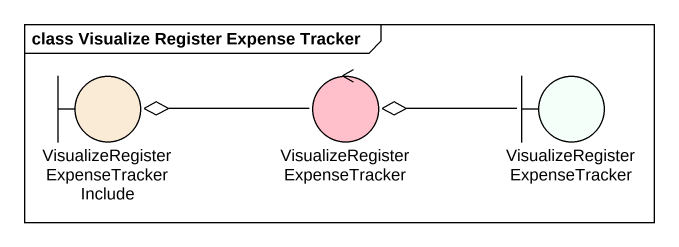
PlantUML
@startuml
mainframe class Visualize Register Expense Tracker
boundary "VisualizeRegisterExpenseTrackerInclude" as VisualizeRegisterExpenseTrac #FAEBD7
control "VisualizeRegisterExpenseTracker" as VisualizeRegisterExpenseTrac_2 #FFC0CB
boundary "VisualizeRegisterExpenseTracker" as VisualizeRegisterExpenseTrac_3 #F5FFFA
VisualizeRegisterExpenseTrac_2 -left-o VisualizeRegisterExpenseTrac
VisualizeRegisterExpenseTrac_3 -left-o VisualizeRegisterExpenseTrac_2
@enduml
